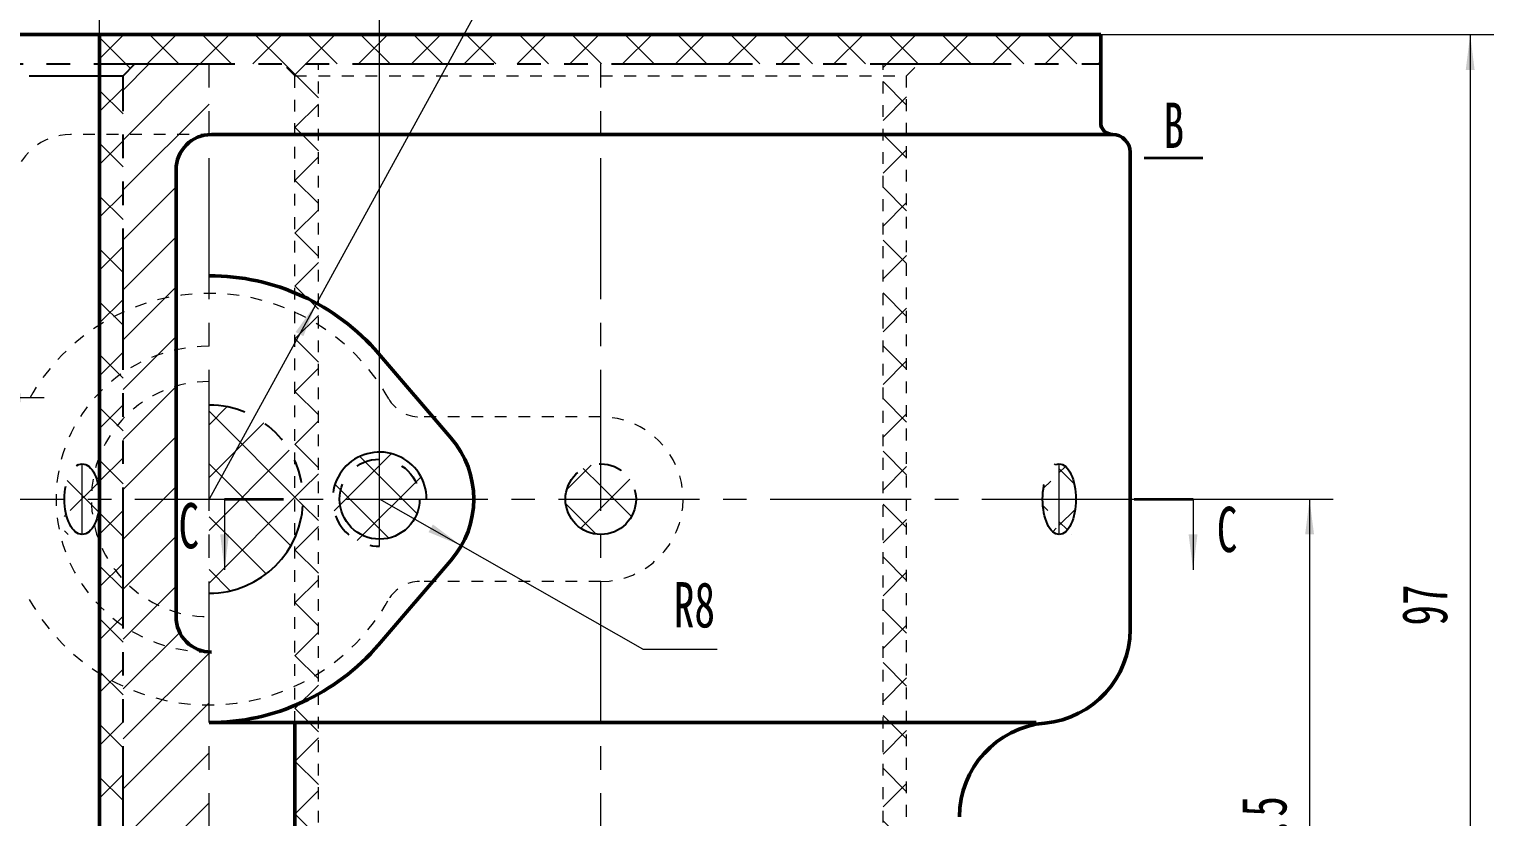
# Model space of a CAD drawing. Header units: millimetres. Extents: x -297 to 297, y -210 to 210.
# Drawn here: x -27.1 to 97.4, y 76.1 to 143.1 of the extents above; entities that cross this region are included whole.
import ezdxf

# ---------------------------------------------------------------- set-up
doc = ezdxf.new("R2010")
doc.units = ezdxf.units.MM
for name, pattern in [('双点画线', [22, 12, -2, 2, -2, 2, -2]), ('点画线', [18, 12, -2, 2, -2]), ('虚线', [2, 1, -1])]:
    doc.linetypes.add(name, pattern=pattern)
doc.layers.get('0').update_dxf_attribs({"lineweight": 35})
for name, color, linetype, lineweight in [('EB0', 7, 'Continuous', 35), ('中心线层', 1, '点画线', 18), ('剖面线层', 7, 'Continuous', 18), ('尺寸线层', 7, 'Continuous', 18), ('虚线层', 6, '虚线', 18)]:
    doc.layers.add(name, color=color, linetype=linetype, lineweight=lineweight)
doc.styles.add('标准', font='', dxfattribs={"width": 0.667})
doc.styles.get('标准').set_extended_font_data('宋体')
doc.dimstyles.new('复件标准', dxfattribs={"dimtxt": 3.853125, "dimasz": 3, "dimexe": 2, "dimexo": 0, "dimgap": 1.297723958333334, "dimtad": 1, "dimdec": 3, "dimdsep": 46, "dimtxsty": '标准', "dimblk": '_CAXARROW', "dimcen": 0, "dimdle": 5, "dimse2": 1, "dimsd2": 1, "dimazin": 2, "dimtfac": 0.7071067811865475, "dimtdec": 3, "dimtofl": 0, "dimtmove": 0, "dimatfit": 3, "dimfxl": 0, "dimfrac": 2, "dimtolj": 1, "dimtzin": 0, "dimlwd": 18, "dimarcsym": 0})
doc.dimstyles.new('标准', dxfattribs={"dimtxt": 3.853125, "dimasz": 3, "dimexe": 2, "dimexo": 0, "dimgap": 1.672723958333334, "dimtad": 1, "dimdec": 3, "dimdsep": 46, "dimtxsty": '标准', "dimblk": '_CAXARROW', "dimcen": 0, "dimdle": 5, "dimclrd": 256, "dimclre": 256, "dimclrt": 256, "dimazin": 2, "dimtfac": 0.7071067811865475, "dimtdec": 3, "dimtofl": 0, "dimtmove": 0, "dimatfit": 3, "dimfxl": 0, "dimfrac": 2, "dimtolj": 1, "dimtzin": 0, "dimlwd": 18, "dimarcsym": 0})
pattern_1 = [(45, (0, 0), (-2.245064030267288, 2.245064030267288), []), (135, (0, 0), (-2.245064030267288, -2.245064030267288), [])]

# ---------------------------------------------------------------- blocks, each defined once
blk = doc.blocks.new('*X5')
at = {"layer": '尺寸线层', "linetype": 'Continuous', "lineweight": 18, "transparency": 16777216}
for points in [[(-46.80240643178367, 111.7185631964308), (-49.80240643178367, 111.3435631964308), (-49.80240643178367, 112.0935631964308)], [(-30.80240643178361, 111.7185631964308), (-27.80240643178361, 111.3435631964308), (-27.80240643178361, 112.0935631964308)]]:
    blk.add_hatch(color=256, dxfattribs=at).paths.add_polyline_path(points, flags=0)
for p, q in [((-46.80240643178367, 116.1018947052212), (-46.80240643178367, 109.7185631964308)), ((-30.80240643178361, 116.1018947052212), (-30.80240643178361, 109.7185631964308)), ((-25.80240643178361, 111.7185631964308), (-55.16557643178366, 111.7185631964308))]:
    blk.add_line(p, q, dxfattribs=at)
at = {"layer": '尺寸线层', "linetype": 'Continuous', "lineweight": 18, "transparency": 16777216, "insert": (-53.43394221303366, 115.4585631964308), "char_height": 3.853125, "width": 4.564552385624999, "attachment_point": 5, "line_spacing_factor": 1.150569886022796, "style": '标准'}
blk.add_mtext('\\T1.001;16', dxfattribs=at)
blk = doc.blocks.new('_CAXARROW')
blk.add_hatch(color=256).paths.add_polyline_path([(0, 0), (-1, 0.125), (-1, -0.125)], flags=0)
blk = doc.blocks.new('*X8')
at = {"layer": 'EB0', "color": 0, "linetype": 'Continuous', "lineweight": 18, "char_height": 3.853125, "attachment_point": 1, "line_spacing_factor": 1.150569886022796, "style": '标准'}
for s, insert, width in [('\\T1.001;%%P0.2', (-13.8612792842877, 163.9983320163301), 18.28676548), ('\\T1.001;29', (-17.9055996005377, 163.8056757663301), 24.7839798625)]:
    blk.add_mtext(s, dxfattribs=dict(at, insert=insert, width=width))
blk = doc.blocks.new('*X7')
at = {"layer": 'EB0', "linetype": 'Continuous', "lineweight": 18, "transparency": 16777216}
blk.add_hatch(color=0, dxfattribs=at).paths.add_polyline_path([(2.697593568212273, 158.8557770846895), (-0.3024064317877269, 158.4807770846895), (-0.3024064317877269, 159.2307770846895)], flags=0)
at = {"layer": 'EB0', "color": 0, "linetype": 'Continuous', "lineweight": 18, "transparency": 16777216}
for p, q in [((2.69759356821227, 107.1018947052211), (2.697593568212273, 160.8557770846895)), ((2.697593568212273, 158.8557770846895), (-19.54694143178769, 158.8557770846895))]:
    blk.add_line(p, q, dxfattribs=at)
blk.add_blockref('*X8', (0, 0), dxfattribs=at)
blk = doc.blocks.new('*X9')
at = {"layer": '尺寸线层', "linetype": 'Continuous', "lineweight": 18, "transparency": 16777216}
blk.add_hatch(color=256, dxfattribs=at).paths.add_polyline_path([(-2.670062148544408, 119.7632358244801), (-3.783168986965858, 116.9522541158489), (-4.440853504831349, 117.3127413901874)], flags=0)
for q in [(-11.80240643178767, 103.101894705221), (21.37452186949717, 148.7385802246018)]:
    blk.add_line((13.21178186949717, 148.7385802246018), q, dxfattribs=at)
at = {"layer": '尺寸线层', "linetype": 'Continuous', "lineweight": 18, "transparency": 16777216, "insert": (18.52720608824717, 152.4785802246018), "char_height": 3.853125, "width": 7.737002818124999, "attachment_point": 5, "line_spacing_factor": 1.150569886022796, "style": '标准'}
blk.add_mtext('\\T1.001;R19', dxfattribs=at)
blk = doc.blocks.new('*X10')
at = {"layer": '尺寸线层', "linetype": 'Continuous', "lineweight": 18, "transparency": 16777216}
blk.add_hatch(color=256, dxfattribs=at).paths.add_polyline_path([(9.64770921786494, 99.14009051313208), (6.855706277741042, 100.299980414088), (7.227125420749385, 100.9515537562429)], flags=0)
for q in [(2.697593568212383, 103.1018947052211), (31.40035045050953, 90.34931751372636)]:
    blk.add_line((25.06919045050952, 90.34931751372636), q, dxfattribs=at)
at = {"layer": '尺寸线层', "linetype": 'Continuous', "lineweight": 18, "transparency": 16777216, "insert": (29.46168568488453, 94.08931751372636), "char_height": 3.853125, "width": 4.971474495000001, "attachment_point": 5, "line_spacing_factor": 1.150569886022796, "style": '标准'}
blk.add_mtext('\\T1.001;R8', dxfattribs=at)
blk = doc.blocks.new('*X14')
at = {"layer": '尺寸线层', "linetype": 'Continuous', "lineweight": 18}
for points in [[(-82.32175353765248, -6.000000000000014), (-81.94675353765248, -3.000000000000014), (-82.69675353765248, -3.000000000000014)], [(0, -6.000000000000014), (0.375, -3.000000000000014), (-0.375, -3.000000000000014)]]:
    blk.add_hatch(color=0, dxfattribs=at).paths.add_polyline_path(points, flags=0)
at = {"layer": '尺寸线层', "color": 0, "linetype": 'Continuous', "lineweight": 35}
for p, q in [((-82.32175353765248, -1.4210854715202e-14), (-77.32175353765248, -1.4210854715202e-14)), ((-4.999999999999986, -1.4210854715202e-14), (0, -1.4210854715202e-14))]:
    blk.add_line(p, q, dxfattribs=at)
at = {"layer": '尺寸线层', "color": 0, "linetype": 'Continuous', "lineweight": 18}
for p, q in [((-82.32175353765248, -1.4210854715202e-14), (-82.32175353765248, -6.000000000000014)), ((0, -1.4210854715202e-14), (0, -6.000000000000014))]:
    blk.add_line(p, q, dxfattribs=at)
at = {"layer": '尺寸线层', "color": 0, "linetype": 'Continuous', "lineweight": 18, "char_height": 3.853125, "attachment_point": 7, "line_spacing_factor": 1.150569886022796, "style": '标准'}
for insert, width in [((-86.23580551473337, -4.243440170959829), 2.377281796875003), ((2.019114838461966, -4.561182306949917), 2.377281796875001)]:
    blk.add_mtext('\\T1.001;C', dxfattribs=dict(at, insert=insert, width=width))
blk = doc.blocks.new('*X15')
at = {"layer": '尺寸线层', "linetype": 'Continuous', "lineweight": 35}
blk.add_line((161.0992192666867, -1.205152455108248), (166.0992192666867, -1.205152455108248), dxfattribs=at)
at = {"layer": '尺寸线层', "linetype": 'Continuous', "lineweight": 18, "insert": (162.7598849026901, -0.3601166441608257), "char_height": 3.853125, "width": 2.462949609374988, "attachment_point": 7, "line_spacing_factor": 1.150569886022796, "style": '标准'}
blk.add_mtext('\\T1.001;B', dxfattribs=at)
blk = doc.blocks.new('*X16')
at = {"layer": '尺寸线层', "linetype": 'Continuous', "lineweight": 18, "transparency": 16777216}
for points in [[(-69.10240643178739, 161.3718905629746), (-66.10240643178739, 161.7468905629746), (-66.10240643178739, 160.9968905629746)], [(-21.10240643178738, 161.3718905629746), (-24.10240643178737, 161.7468905629746), (-24.10240643178737, 160.9968905629746)]]:
    blk.add_hatch(color=256, dxfattribs=at).paths.add_polyline_path(points, flags=0)
for p, q in [((-69.10240643178739, 142.601894705221), (-69.10240643178739, 163.3718905629746)), ((-21.10240643178737, 142.601894705221), (-21.10240643178738, 163.3718905629746)), ((-69.10240643178739, 161.3718905629746), (-21.10240643178738, 161.3718905629746))]:
    blk.add_line(p, q, dxfattribs=at)
at = {"layer": '尺寸线层', "linetype": 'Continuous', "lineweight": 18, "transparency": 16777216, "insert": (-45.20948619741237, 165.1118905629746), "char_height": 3.853125, "width": 7.737002818124999, "attachment_point": 5, "line_spacing_factor": 1.150569886022796, "style": '标准'}
blk.add_mtext('\\T1.001;%%C48', dxfattribs=at)
blk = doc.blocks.new('*X18')
at = {"layer": '尺寸线层', "linetype": 'Continuous', "lineweight": 18, "transparency": 16777216}
for points in [[(81.75000815881234, 103.1018947052211), (82.12500815881234, 100.1018947052211), (81.37500815881234, 100.1018947052211)], [(81.75000815881234, 45.60189470522106), (82.12500815881234, 48.60189470522106), (81.37500815881234, 48.60189470522106)]]:
    blk.add_hatch(color=256, dxfattribs=at).paths.add_polyline_path(points, flags=0)
for p, q in [((61.88203654308052, 103.1018947052211), (83.75000815881234, 103.1018947052211)), ((81.75000815881234, 103.1018947052211), (81.75000815881234, 45.60189470522106)), ((55.69759356821241, 45.60189470522107), (83.75000815881234, 45.60189470522106))]:
    blk.add_line(p, q, dxfattribs=at)
at = {"layer": '尺寸线层', "linetype": 'Continuous', "lineweight": 18, "transparency": 16777216, "insert": (77.89578440881235, 74.35188970522107), "char_height": 3.853125, "width": 10.309778563125, "attachment_point": 5, "rotation": 90, "line_spacing_factor": 1.150569886022796, "style": '标准'}
blk.add_mtext('\\T1.001;57.5', dxfattribs=at)
blk = doc.blocks.new('*X19')
at = {"layer": '尺寸线层', "linetype": 'Continuous', "lineweight": 18, "transparency": 16777216}
for points in [[(95.40164151379781, 142.601894705221), (95.77664151379781, 139.601894705221), (95.02664151379781, 139.601894705221)], [(95.40164151379778, 45.60189470522107), (95.77664151379778, 48.60189470522107), (95.02664151379778, 48.60189470522107)]]:
    blk.add_hatch(color=256, dxfattribs=at).paths.add_polyline_path(points, flags=0)
for p, q in [((63.99759356821171, 142.601894705221), (97.40164151379781, 142.601894705221)), ((95.40164151379781, 142.601894705221), (95.40164151379778, 45.60189470522107)), ((55.69759356821241, 45.60189470522107), (97.40164151379778, 45.60189470522107))]:
    blk.add_line(p, q, dxfattribs=at)
at = {"layer": '尺寸线层', "linetype": 'Continuous', "lineweight": 18, "transparency": 16777216, "insert": (91.5545567481728, 94.10188970522105), "char_height": 3.853125, "width": 4.928640588749992, "attachment_point": 5, "rotation": 90, "line_spacing_factor": 1.150569886022796, "style": '标准'}
blk.add_mtext('\\T1.001;97', dxfattribs=at)

msp = doc.modelspace()

# ---------------------------------------------------------------- hatches: boundary and pattern name
at = {"layer": '剖面线层', "linetype": 'Continuous', "lineweight": 18}
h = msp.add_hatch(dxfattribs=at)
h.set_pattern_fill('ANSI37', color=256, style=0)
h.set_pattern_definition(pattern_1)
edge = h.paths.add_edge_path(flags=0)
edge.add_line((-18.10240643178734, 140.1018947052211), (-21.10240643178737, 140.1018947052211))
edge.add_line((-11.80240643178773, 140.1018947052211), (-18.10240643178734, 140.1018947052211))
edge.add_line((-5.502406431787435, 140.1018947052211), (-11.80240643178773, 140.1018947052211))
edge.add_line((21.49759356821262, 140.1018947052211), (-5.502406431787435, 140.1018947052211))
edge.add_line((48.49759356821258, 140.1018947052211), (21.49759356821262, 140.1018947052211))
edge.add_line((63.99759356821171, 140.1018947052211), (48.49759356821258, 140.1018947052211))
edge.add_line((63.99759356821171, 142.601894705221), (63.99759356821171, 140.1018947052211))
edge.add_line((-21.10240643178737, 142.601894705221), (63.99759356821171, 142.601894705221))
edge.add_line((-21.10240643178737, 140.101894705221), (-21.10240643178737, 142.601894705221))
edge = h.paths.add_edge_path(flags=0)
edge.add_line((-83.63445723935635, 140.1018947052211), (-87.60240643178727, 140.101894705221))
edge.add_line((-78.50240643178745, 140.101894705221), (-83.63445723935635, 140.1018947052211))
edge.add_line((-73.37035562421869, 140.101894705221), (-78.50240643178745, 140.101894705221))
edge.add_line((-72.1024064317873, 140.101894705221), (-73.37035562421869, 140.101894705221))
edge.add_line((-69.10240643178739, 140.101894705221), (-72.1024064317873, 140.101894705221))
edge.add_line((-69.10240643178739, 142.601894705136), (-69.10240643178739, 140.101894705221))
edge.add_line((-87.60240643178733, 142.6018947051241), (-69.10240643178739, 142.601894705136))
edge.add_line((-87.60240643178727, 140.101894705221), (-87.60240643178733, 142.6018947051241))
h = msp.add_hatch(dxfattribs=at)
h.set_pattern_fill('ANSI37', color=256, style=0)
h.set_pattern_definition(pattern_1)
edge = h.paths.add_edge_path(flags=0)
edge.add_line((-69.10240643178739, 139.1018947052211), (-71.10240643178739, 139.1018947052211))
edge.add_line((-69.10240643178739, 140.1018947052211), (-69.10240643178739, 139.1018947052211))
edge.add_line((-72.10240643178739, 140.1018947052211), (-69.10240643178739, 140.1018947052211))
edge.add_line((-71.10240643178739, 139.1018947052211), (-72.10240643178739, 140.1018947052211))
edge.add_arc((-66.10240643168552, 129.1018947051193), 5.000000000101736, 126.869897646429, 180.0000000000007)
edge.add_line((-69.10240643178739, 139.1018947052211), (-69.10240643178736, 133.1018947051701))
edge.add_line((-71.10240643178739, 139.1018947052211), (-69.10240643178739, 139.1018947052211))
edge.add_line((-71.10240643178736, 129.1018947051193), (-71.10240643178739, 139.1018947052211))
edge.add_line((-69.1190628061857, 103.101894705221), (-71.10240643178736, 103.101894705221))
edge.add_spline(control_points=[(-69.1190628061857, 103.101894705221), (-69.11906280618567, 103.326055807085), (-69.10240643178088, 103.5477277635602)], knot_values=[0, 0, 0, 0.4462485049614354, 0.4462485049614354, 0.4462485049614354], weights=[1, 0.969978967140288, 0.9461121389946014], degree=2, periodic=0)
edge.add_line((-69.10240643178736, 133.1018947051701), (-69.10240643178412, 103.5477277635592))
edge.add_arc((-66.10240643168552, 129.1018947051193), 5.000000000101736, 126.869897646429, 180.0000000000007)
edge.add_line((-71.10240643178739, 103.1018947052211), (-71.10240643178736, 129.1018947051193))
edge.add_line((-69.10240643178733, 48.10189470522106), (-71.10240643178736, 48.10189470522106))
edge.add_line((-69.10240643178682, 102.6560616469536), (-69.10240643178733, 48.10189470522106))
edge.add_spline(control_points=[(-69.10240643178626, 102.6560616469535), (-69.1190628061857, 102.8777336033934), (-69.1190628061857, 103.101894705221)], knot_values=[0, 0, 0, 0.4462485048894368, 0.4462485048894489, 0.4462485048894489], weights=[0.9461121390021401, 0.9699789671450286, 0.9999999999999992], degree=2, periodic=0)
edge.add_line((-71.10240643178736, 103.1018947052211), (-69.1190628061857, 103.101894705221))
edge.add_line((-71.10240643178736, 48.10189470522106), (-71.10240643178736, 103.1018947052211))
edge = h.paths.add_edge_path(flags=0)
edge.add_line((-19.10240643178737, 48.10189470522106), (-21.10240643178737, 48.10189470522106))
edge.add_line((-19.10240643178737, 87.19717842356403), (-19.10240643178737, 48.10189470522106))
edge.add_arc((-11.80240643178565, 103.101894705225), 17.50000000000452, 237.8979714502393, 245.3456649254598)
edge.add_line((-21.10240643178737, 48.10189470522106), (-21.10240643178737, 88.27759033705566))
edge = h.paths.add_edge_path(flags=0)
edge.add_arc((-11.80240643178565, 103.101894705225), 17.50000000000452, 237.8979714502393, 245.3456649254598)
edge.add_line((-19.10240643178737, 92.34503642782401), (-19.10240643178737, 87.19717842356403))
edge.add_arc((-11.80240643178682, 103.1018947052222), 13.00000000000143, 224.3252713414589, 235.8377404833781)
edge.add_line((-21.10240643178737, 88.27759033705566), (-21.10240643178737, 94.01839317772591))
edge = h.paths.add_edge_path(flags=0)
edge.add_arc((-11.80240643178664, 103.1018947052224), 13.00000000000172, 224.3252713414581, 235.8377404833769)
edge.add_line((-19.10240643178737, 96.26742325528396), (-19.10240643178737, 92.34503642782403))
edge.add_arc((-11.80240643178773, 103.101894705221), 9.999999999999993, 201.5651850152484, 223.1136059459019)
edge.add_line((-21.10240643178737, 94.01839317772591), (-21.10240643178737, 99.42629951532233))
edge = h.paths.add_edge_path(flags=0)
edge.add_arc((-11.80240643178773, 103.101894705221), 9.999999999999993, 201.5651850152484, 223.1136059459019)
edge.add_line((-19.10240643178737, 103.101894705221), (-19.10240643178737, 96.26742325528396))
edge.add_line((-21.08575005738906, 103.101894705221), (-19.10240643178737, 103.101894705221))
edge.add_line((-21.10240643178847, 102.6560616469536), (-21.09162174481446, 102.8367108616477))
edge.add_line((-21.09162174481446, 102.8367108616477), (-21.08575005738906, 103.1018947052209))
edge.add_line((-21.10240643178737, 99.42629951532233), (-21.10240643178792, 102.6560616469538))
edge = h.paths.add_edge_path(flags=0)
edge.add_spline(control_points=[(-21.08575005738906, 103.101894705221), (-21.08575005738906, 103.3260558070848), (-21.10240643179384, 103.5477277635599)], knot_values=[0, 0, 0, 0.44624850496108, 0.44624850496108, 0.44624850496108], weights=[1, 0.9699789671403156, 0.9461121389946452], degree=2, periodic=0)
edge.add_line((-19.10240643178737, 103.1018947052211), (-21.08575005738906, 103.101894705221))
edge.add_line((-19.10240643178737, 109.9363661551582), (-19.10240643178737, 103.1018947052211))
edge.add_arc((-11.80240643178777, 103.1018947052211), 9.99999999999997, 136.8863940540985, 158.4348149847521)
edge.add_line((-21.10240643179061, 103.5477277635587), (-21.10240643178737, 106.7774898951198))
edge = h.paths.add_edge_path(flags=0)
edge.add_arc((-11.80240643178768, 103.101894705221), 10.00000000000006, 136.8863940540987, 158.434814984752)
edge.add_line((-19.10240643178737, 113.8587529826181), (-19.10240643178737, 109.9363661551582))
edge.add_arc((-11.80240643178772, 103.101894705221), 13.00000000000001, 124.1622595166222, 135.6747286585425)
edge.add_line((-21.10240643178737, 106.7774898951198), (-21.10240643178737, 112.1853962327162))
edge = h.paths.add_edge_path(flags=0)
edge.add_arc((-11.80240643178741, 103.1018947052206), 13.00000000000052, 124.1622595166223, 135.6747286585422)
edge.add_line((-19.10240643178737, 119.006610986878), (-19.10240643178737, 113.8587529826181))
edge.add_arc((-11.80240643178701, 103.1018947052198), 17.5000000000014, 114.6543350745412, 122.1020285497632)
edge.add_line((-21.10240643178737, 112.1853962327162), (-21.10240643178737, 117.9261990733864))
edge = h.paths.add_edge_path(flags=0)
edge.add_arc((-11.80240643178697, 103.1018947052196), 17.50000000000158, 114.6543350745411, 122.102028549763)
edge.add_line((-19.10240643178737, 134.101894705221), (-19.10240643178737, 119.006610986878))
edge.add_line((-21.10240643178737, 134.101894705221), (-19.10240643178737, 134.101894705221))
edge.add_line((-21.10240643178737, 117.9261990733864), (-21.10240643178737, 134.101894705221))
edge = h.paths.add_edge_path(flags=0)
edge.add_line((-19.10240643178737, 134.101894705221), (-21.10240643178737, 134.1018947052211))
edge.add_line((-19.10240643178737, 139.1018947052211), (-19.10240643178737, 134.101894705221))
edge.add_line((-21.10240643178737, 139.1018947052211), (-19.10240643178737, 139.1018947052211))
edge.add_line((-21.10240643178737, 134.101894705221), (-21.10240643178737, 139.1018947052211))
edge = h.paths.add_edge_path(flags=0)
edge.add_line((-19.10240643178737, 139.1018947052211), (-21.10240643178737, 139.1018947052211))
edge.add_line((-18.10240643178737, 140.101894705221), (-19.10240643178737, 139.1018947052211))
edge.add_line((-21.10240643178737, 140.101894705221), (-18.10240643178737, 140.101894705221))
edge.add_line((-21.10240643178737, 139.1018947052211), (-21.10240643178737, 140.101894705221))
h = msp.add_hatch(dxfattribs=at)
h.set_pattern_fill('无图案', color=256, scale=3, angle=45, style=0, pattern_type=0)
h.set_pattern_definition([(45, (0, 0), (-2.121320343559642, 2.121320343559643), [])])
edge = h.paths.add_edge_path(flags=0)
edge.add_line((-11.80240643178772, 134.1018947052211), (-19.10240643178737, 134.1018947052211))
edge.add_line((-11.80240643178773, 140.101894705221), (-11.80240643178772, 134.1018947052211))
edge.add_line((-18.10240643178737, 140.101894705221), (-11.80240643178773, 140.101894705221))
edge.add_line((-19.10240643178737, 139.1018947052211), (-18.10240643178737, 140.101894705221))
edge.add_line((-19.10240643178737, 134.1018947052211), (-19.10240643178737, 139.1018947052211))
edge.add_arc((-11.80240643178795, 103.1018947052219), 17.49999999999917, 99.2068962213449, 114.6543350745409)
edge.add_line((-14.60240643178737, 131.1018947054174), (-14.60240643178737, 120.3764424561754))
edge.add_arc((-11.60240643198371, 131.1018947054174), 2.99999999980368, 93.82255372577221, 180)
edge.add_line((-11.80240643178772, 134.1018947052211), (-11.80240643178765, 134.0952206146528))
edge.add_line((-19.10240643178737, 134.101894705221), (-11.80240643178772, 134.1018947052211))
edge.add_line((-19.10240643178737, 119.006610986878), (-19.10240643178737, 134.101894705221))
edge.add_arc((-11.8024064317876, 103.1018947052208), 13.00000000000027, 102.4380928150543, 124.162259516622)
edge.add_line((-14.60240643178737, 120.3764424561754), (-14.60240643178737, 115.7967755632678))
edge.add_arc((-11.80240643178795, 103.1018947052219), 17.49999999999917, 99.2068962213449, 114.6543350745409)
edge.add_line((-19.10240643178737, 113.8587529826181), (-19.10240643178737, 119.006610986878))
edge.add_line((-19.10240643178737, 109.9363661551582), (-19.10240643178737, 113.8587529826181))
edge.add_arc((-11.80240643178771, 103.101894705221), 10.00000000000004, 106.2602047083102, 136.8863940540986)
edge.add_line((-14.60240643178737, 115.7967755632678), (-14.60240643178737, 112.7018947052212))
edge.add_arc((-11.8024064317876, 103.1018947052208), 13.00000000000027, 102.4380928150543, 124.162259516622)
edge = h.paths.add_edge_path(flags=0)
edge.add_line((-14.60240643178737, 103.1018947052211), (-19.10240643178737, 103.1018947052211))
edge.add_line((-14.60240643178737, 112.7018947052212), (-14.60240643178737, 103.1018947052211))
edge.add_arc((-11.80240643178771, 103.101894705221), 10.00000000000004, 106.2602047083102, 136.8863940540986)
edge.add_line((-19.10240643178737, 103.1018947052211), (-19.10240643178737, 109.9363661551582))
edge.add_arc((-11.80240643178787, 103.1018947052208), 9.999999999999764, 223.1136059459011, 253.7397952916902)
edge.add_line((-14.60240643178737, 103.1018947052211), (-14.60240643178737, 93.50189470522095))
edge.add_line((-19.10240643178737, 103.1018947052211), (-14.60240643178737, 103.1018947052211))
edge.add_line((-19.10240643178737, 96.26742325528396), (-19.10240643178737, 103.1018947052211))
edge.add_arc((-11.80240643178775, 103.101894705221), 12.99999999999997, 235.8377404833778, 270)
edge.add_line((-11.80240643178773, 90.10856879580166), (-11.80240643178773, 90.10189470522106))
edge.add_arc((-11.60240643179181, 93.10189470521662), 2.999999999995557, 180, 266.1774462707981)
edge.add_line((-14.60240643178737, 93.50189470522095), (-14.60240643178737, 93.10189470521664))
edge.add_arc((-11.80240643178787, 103.1018947052208), 9.999999999999764, 223.1136059459011, 253.7397952916902)
edge.add_line((-19.10240643178737, 92.34503642782403), (-19.10240643178737, 96.26742325528396))
edge.add_arc((-11.80240643178773, 103.1018947052213), 17.50000000000027, 245.345664925461, 269.9999999999997)
edge.add_line((-11.80240643178773, 90.10189470522107), (-11.80240643178773, 85.60189470522106))
edge.add_arc((-11.80240643178775, 103.101894705221), 12.99999999999997, 235.8377404833778, 270)
edge.add_line((-19.10240643178737, 87.19717842356403), (-19.10240643178737, 92.34503642782403))
edge.add_line((-11.80240643178765, 48.10189470522107), (-19.10240643178737, 48.10189470522107))
edge.add_line((-11.80240643178773, 84.10189470522106), (-11.80240643178765, 48.10189470522107))
edge.add_line((-11.80240643178773, 85.60189470522104), (-11.80240643178773, 84.10189470522106))
edge.add_arc((-11.80240643178773, 103.1018947052213), 17.50000000000027, 245.345664925461, 269.9999999999997)
edge.add_line((-19.10240643178737, 48.10189470522107), (-19.10240643178737, 87.19717842356403))
h = msp.add_hatch(dxfattribs=at)
h.set_pattern_fill('ANSI37', color=256, style=0)
h.set_pattern_definition(pattern_1)
edge = h.paths.add_edge_path(flags=0)
edge.add_line((-2.502406431787316, 139.101894705221), (-4.502406431787435, 139.101894705221))
edge.add_line((-2.502406431787316, 140.1018947052211), (-2.502406431787316, 139.101894705221))
edge.add_line((-5.50240643178741, 140.101894705221), (-2.502406431787316, 140.1018947052211))
edge.add_line((-4.502406431787435, 139.101894705221), (-5.50240643178741, 140.101894705221))
edge.add_line((-2.502406431787314, 134.101894705221), (-4.502406431787435, 134.1018947052211))
edge.add_line((-2.502406431787316, 139.101894705221), (-2.502406431787314, 134.101894705221))
edge.add_line((-4.502406431787435, 139.101894705221), (-2.502406431787316, 139.101894705221))
edge.add_line((-4.502406431787435, 134.101894705221), (-4.502406431787435, 139.101894705221))
edge.add_arc((-11.80240643178934, 103.1018947052179), 17.50000000000346, 57.89797145023478, 65.34566492545646)
edge.add_line((-2.502406431787307, 119.6702380140734), (-2.502406431787307, 117.9261990733859))
edge.add_arc((-11.80240643178806, 103.1018947052203), 19.0000000000008, 60.69400576464169, 67.40526248483012)
edge.add_line((-4.502406431787435, 119.0066109868777), (-4.502406431787435, 120.6435593924734))
edge.add_arc((-11.80240643178806, 103.1018947052203), 19.0000000000008, 60.69400576464169, 67.40526248483012)
edge.add_line((-2.502406431787316, 134.1018947052211), (-2.502406431787307, 119.6702380140734))
edge.add_line((-4.502406431787435, 134.1018947052211), (-2.502406431787316, 134.1018947052211))
edge.add_line((-4.502406431787435, 120.6435593924734), (-4.502406431787435, 134.1018947052211))
edge = h.paths.add_edge_path(flags=0)
edge.add_line((-2.502406431787307, 103.1018947052211), (-3.802406431787761, 103.1018947052211))
edge.add_line((-2.502406431787307, 117.9261990733859), (-2.502406431787307, 103.1018947052211))
edge.add_arc((-11.80240643178615, 103.1018947052239), 17.49999999999674, 57.89797145023327, 65.3456649254578)
edge.add_line((-4.502406431787435, 106.374508339611), (-4.502406431787435, 119.0066109868777))
edge.add_arc((-11.80240643178781, 103.101894705221), 8.000000000000055, 1.017777498068318e-13, 24.14684799649659)
edge.add_arc((-11.80240643178767, 103.101894705221), 17.49999999999987, 294.6543350745425, 302.1020285497656)
edge.add_line((-2.502406431787312, 103.1018947052211), (-2.502406431787312, 88.27759033705622))
edge.add_line((-3.802406431787762, 103.1018947052211), (-2.502406431787312, 103.1018947052211))
edge.add_arc((-11.80240643178781, 103.1018947052211), 8.000000000000046, 335.8531520035029, 359.9999999999995)
edge.add_line((-4.502406431787435, 87.19717842356438), (-4.502406431787435, 99.82928107083107))
edge.add_arc((-11.80240643178822, 103.101894705222), 19.00000000000105, 292.59473751517, 299.3059942353584)
edge.add_line((-2.502406431787314, 88.27759033705621), (-2.502406431787314, 86.53355139636871))
edge.add_arc((-11.80240643178767, 103.101894705221), 17.49999999999987, 294.6543350745425, 302.1020285497656)
edge.add_line((-4.502406431787435, 85.5602300179687), (-4.502406431787435, 87.19717842356438))
edge.add_line((-2.502406431787314, 84.10189470522106), (-4.502406431787435, 84.10189470522106))
edge.add_line((-2.502406431787314, 86.5335513963687), (-2.502406431787314, 84.10189470522106))
edge.add_arc((-11.80240643178808, 103.1018947052217), 19.00000000000069, 292.5947375151701, 299.3059942353585)
edge.add_line((-4.502406431787435, 84.10189470522104), (-4.502406431787435, 85.5602300179687))
edge.add_line((-2.502406431787307, 53.10189470522106), (-4.502406431787435, 53.10189470522106))
edge.add_line((-2.50240643178731, 84.10189470522104), (-2.502406431787307, 53.10189470522106))
edge.add_line((-4.502406431787435, 84.10189470522104), (-2.50240643178731, 84.10189470522104))
edge.add_line((-4.502406431787435, 84.06666037445152), (-4.502406431787435, 84.10189470522104))
edge.add_line((-4.502406431787435, 53.10189470522106), (-4.502406431787435, 84.06666037445152))
edge.add_line((-2.502406431787309, 48.10189470522107), (-4.502406431787435, 48.10189470522107))
edge.add_line((-2.502406431787307, 53.10189470522106), (-2.502406431787309, 48.10189470522107))
edge.add_line((-4.502406431787435, 53.10189470522107), (-2.502406431787307, 53.10189470522106))
edge.add_line((-4.502406431787435, 48.10189470522107), (-4.502406431787435, 53.10189470522107))
edge = h.paths.add_edge_path(flags=0)
edge.add_line((47.49759356821256, 48.10189470522108), (45.49759356821255, 48.10189470522108))
edge.add_line((47.49759356821254, 57.1018947052212), (47.49759356821256, 48.10189470522108))
edge.add_line((45.49759356821257, 57.10189470522118), (47.49759356821254, 57.1018947052212))
edge.add_line((45.49759356821255, 48.10189470522108), (45.49759356821257, 57.10189470522118))
edge = h.paths.add_edge_path(flags=0)
edge.add_line((47.49759356821254, 57.10189470522118), (45.49759356821257, 57.10189470522118))
edge.add_line((47.49759356821254, 84.10189470522103), (47.49759356821254, 57.10189470522118))
edge.add_line((45.49759356821256, 84.10189470522104), (47.49759356821254, 84.10189470522103))
edge.add_line((45.49759356821254, 57.1018947052212), (45.49759356821256, 84.10189470522104))
edge = h.paths.add_edge_path(flags=0)
edge.add_line((47.49759356821254, 84.10189470522106), (45.49759356821257, 84.10189470522104))
edge.add_line((47.49759356821254, 103.1018947052211), (47.49759356821254, 84.10189470522106))
edge.add_line((45.49759356821257, 103.1018947052211), (47.49759356821254, 103.1018947052211))
edge.add_line((45.49759356821256, 84.10189470522106), (45.49759356821257, 103.1018947052211))
edge = h.paths.add_edge_path(flags=0)
edge.add_line((47.49759356821254, 103.1018947052211), (45.49759356821257, 103.1018947052211))
edge.add_line((47.49759356821254, 134.101894705221), (47.49759356821254, 103.1018947052211))
edge.add_line((45.49759356821257, 134.101894705221), (47.49759356821254, 134.101894705221))
edge.add_line((45.49759356821256, 103.1018947052211), (45.49759356821257, 134.101894705221))
edge = h.paths.add_edge_path(flags=0)
edge.add_line((47.49759356821254, 134.101894705221), (45.49759356821257, 134.101894705221))
edge.add_line((47.49759356821255, 139.101894705221), (47.49759356821254, 134.101894705221))
edge.add_line((45.49759356821257, 139.101894705221), (47.49759356821255, 139.101894705221))
edge.add_line((45.49759356821256, 134.101894705221), (45.49759356821257, 139.101894705221))
edge = h.paths.add_edge_path(flags=0)
edge.add_line((47.49759356821255, 139.101894705221), (45.49759356821257, 139.101894705221))
edge.add_line((48.49759356821249, 140.101894705221), (47.49759356821255, 139.101894705221))
edge.add_line((45.49759356821255, 140.101894705221), (48.49759356821249, 140.101894705221))
edge.add_line((45.49759356821256, 139.1018947052211), (45.49759356821255, 140.101894705221))
h = msp.add_hatch(dxfattribs=at)
h.set_pattern_fill('ANSI37', color=256, style=0)
h.set_pattern_definition(pattern_1)
edge = h.paths.add_edge_path(flags=0)
edge.add_arc((-11.80240643178784, 103.1018947052211), 8.000000000000078, 335.8531520035031, 359.9999999999995)
edge.add_line((-4.502406431787435, 103.1018947052211), (-3.802406431787761, 103.1018947052211))
edge.add_line((-4.502406431787435, 99.82928107083107), (-4.502406431787435, 103.1018947052211))
edge.add_line((-3.802406431787759, 103.1018947052211), (-4.502406431787435, 103.1018947052211))
edge.add_arc((-11.80240643178781, 103.101894705221), 8.000000000000055, 1.017777498068318e-13, 24.14684799649659)
edge.add_line((-4.502406431787435, 103.1018947052211), (-4.502406431787435, 106.374508339611))
edge.add_arc((-11.80240643178777, 103.1018947052211), 8.000000000000014, 270.0000000000002, 335.8531520035035)
edge.add_line((-4.502406431787435, 103.1018947052211), (-4.502406431787435, 99.82928107083107))
edge.add_line((-11.80240643178769, 103.1018947052211), (-4.502406431787435, 103.1018947052211))
edge.add_line((-11.80240643178769, 95.10189470522106), (-11.80240643178769, 103.1018947052211))
edge = h.paths.add_edge_path(flags=0)
edge.add_line((-4.502406431787435, 103.1018947052211), (-11.80240643178769, 103.1018947052211))
edge.add_line((-4.502406431787435, 106.3745083396111), (-4.502406431787435, 103.1018947052211))
edge.add_arc((-11.80240643178775, 103.101894705221), 8.000000000000007, 24.14684799649708, 89.99999999999994)
edge.add_line((-11.80240643178769, 103.1018947052211), (-11.8024064317877, 111.1018947052211))
h = msp.add_hatch(dxfattribs=at)
h.set_pattern_fill('ANSI37', color=256, style=0)
h.set_pattern_definition(pattern_1)
edge = h.paths.add_edge_path(flags=0)
edge.add_line((2.69759356821227, 99.70189470522105), (2.69759356821227, 99.10189470522101))
edge.add_arc((2.697593568212271, 103.101894705221), 3.400000000000003, 180, 269.9999999999999)
edge.add_line((-1.302406431787787, 103.1018947052211), (-0.7024064317877308, 103.1018947052211))
edge.add_arc((2.697593568212232, 103.101894705221), 4.000000000000018, 179.9999999999998, 270.0000000000001)
edge = h.paths.add_edge_path(flags=0)
edge.add_line((-0.7024064317877308, 103.1018947052211), (-1.302406431787787, 103.1018947052211))
edge.add_arc((2.697593568212267, 103.101894705221), 3.400000000000006, 90.0000000000001, 180.0000000000003)
edge.add_line((2.69759356821227, 107.1018947052211), (2.69759356821227, 106.5018947052211))
edge.add_arc((2.697593568212244, 103.101894705221), 4.000000000000043, 89.99999999999979, 179.9999999999994)
edge = h.paths.add_edge_path(flags=0)
edge.add_arc((2.697593568212263, 103.1018947052211), 3.400000000000005, 0, 89.9999999999999)
edge.add_line((6.69759356821227, 103.1018947052211), (6.097593568212268, 103.1018947052211))
edge.add_arc((2.697593568212246, 103.101894705221), 4.000000000000023, 0, 90.00000000000007)
edge.add_line((2.69759356821227, 106.5018947052211), (2.69759356821227, 107.1018947052211))
edge.add_line((2.69759356821227, 103.1018947052211), (-0.7024064317877308, 103.1018947052211))
edge.add_line((2.69759356821227, 106.5018947052211), (2.69759356821227, 103.1018947052211))
edge.add_arc((2.697593568212267, 103.101894705221), 3.400000000000006, 90.0000000000001, 180.0000000000003)
edge.add_line((2.69759356821227, 103.1018947052211), (2.69759356821227, 99.70189470522105))
edge.add_line((-0.7024064317877308, 103.1018947052211), (2.69759356821227, 103.1018947052211))
edge.add_arc((2.697593568212271, 103.101894705221), 3.400000000000003, 180, 269.9999999999999)
edge.add_arc((2.697593568212263, 103.101894705221), 3.400000000000006, 270.0000000000001, 360)
edge.add_line((2.69759356821227, 103.1018947052211), (6.097593568212268, 103.1018947052211))
edge.add_line((2.69759356821227, 99.70189470522105), (2.69759356821227, 103.1018947052211))
edge = h.paths.add_edge_path(flags=0)
edge.add_line((6.097593568212268, 103.1018947052211), (2.69759356821227, 103.1018947052211))
edge.add_arc((2.697593568212263, 103.1018947052211), 3.400000000000005, 0, 89.9999999999999)
edge.add_line((2.69759356821227, 103.1018947052211), (2.69759356821227, 106.5018947052211))
h = msp.add_hatch(dxfattribs=at)
h.set_pattern_fill('ANSI37', color=256, style=0)
h.set_pattern_definition(pattern_1)
edge = h.paths.add_edge_path(flags=0)
edge.add_line((21.49759356821262, 103.101894705221), (21.49759356821262, 100.1018947052211))
edge.add_line((18.49759356821262, 103.1018947052211), (21.49759356821262, 103.101894705221))
edge.add_arc((21.49759356821261, 103.101894705221), 2.999999999999989, 180, 270.0000000000002)
edge.add_arc((21.49759356821264, 103.1018947052211), 2.999999999999986, 269.9999999999998, 360.0000000000002)
edge.add_line((21.49759356821262, 103.1018947052211), (24.49759356821262, 103.1018947052211))
edge.add_line((21.49759356821262, 100.1018947052211), (21.49759356821262, 103.1018947052211))
edge = h.paths.add_edge_path(flags=0)
edge.add_line((21.49759356821262, 103.1018947052211), (18.49759356821262, 103.1018947052211))
edge.add_line((21.49759356821262, 106.1018947052211), (21.49759356821262, 103.1018947052211))
edge.add_arc((21.49759356821264, 103.101894705221), 3.000000000000014, 90.0000000000004, 180)
edge = h.paths.add_edge_path(flags=0)
edge.add_line((60.46873536384645, 103.1018947052211), (59.05543418461237, 103.1018947052211))
edge.add_line((60.46873536384645, 106.101894705221), (60.46873536384645, 103.1018947052211))
edge.add_spline(control_points=[(60.46873536384638, 106.1018947052211), (59.0554341846123, 106.1018947052211), (59.05543418461237, 103.101894705221)], knot_values=[0, 1.215936287132565e-13, 1.215936287132565e-13, 3.579143927867105, 3.579143927867105, 3.579143927867105], weights=[1, 0.7071067811865476, 1], degree=2, periodic=0)
edge.add_line((60.46873536384645, 103.101894705221), (60.46873536384645, 100.1018947052211))
edge.add_line((59.05543418461237, 103.101894705221), (60.46873536384645, 103.101894705221))
edge.add_spline(control_points=[(59.05543418461237, 103.101894705221), (59.05543418461241, 100.1018947052211), (60.46873536384646, 100.1018947052211)], knot_values=[0, 0, 0, 3.579143927867086, 3.579143927867163, 3.579143927867163], weights=[1, 0.7071067811865538, 0.9999999999999938], degree=2, periodic=0)
edge.add_spline(control_points=[(60.46873536384649, 100.1018947052211), (61.88203654308057, 100.1018947052211), (61.8820365430805, 103.1018947052211)], knot_values=[0, 7.351248794755809e-14, 7.351248794755809e-14, 3.579143927867108, 3.579143927867108, 3.579143927867108], weights=[1, 0.7071067811865476, 1], degree=2, periodic=0)
edge.add_line((60.46873536384645, 103.1018947052211), (61.8820365430805, 103.101894705221))
edge.add_line((60.46873536384645, 100.1018947052211), (60.46873536384645, 103.1018947052211))
edge = h.paths.add_edge_path(flags=0)
edge.add_line((61.8820365430805, 103.1018947052211), (60.46873536384645, 103.1018947052211))
edge.add_spline(control_points=[(61.8820365430805, 103.1018947052211), (61.88203654308047, 106.1018947052209), (60.46873536384643, 106.1018947052211)], knot_values=[0, 0, 0, 3.579143927867046, 3.579143927867224, 3.579143927867224], weights=[1, 0.7071067811865621, 0.9999999999999855], degree=2, periodic=0)
edge.add_line((60.46873536384645, 103.1018947052211), (60.46873536384645, 106.101894705221))
edge = h.paths.add_edge_path(flags=0)
edge.add_line((-22.58574730805735, 103.1018947052211), (-24.08574455872563, 103.1018947052211))
edge.add_line((-22.58574730805735, 106.101894705221), (-22.58574730805735, 103.1018947052211))
edge.add_spline(control_points=[(-22.58574730805735, 106.101894705221), (-24.08574455872557, 106.101894705221), (-24.08574455872564, 103.101894705221)], knot_values=[0, 0, 0, 3.633166327610201, 3.633166327610274, 3.633166327610274], weights=[1, 0.7071067811865535, 0.9999999999999941], degree=2, periodic=0)
edge.add_line((-22.58574730805735, 103.1018947052211), (-22.58574730805735, 100.1018947052209))
edge.add_line((-24.08574455872562, 103.101894705221), (-22.58574730805735, 103.1018947052211))
edge.add_spline(control_points=[(-24.08574455872564, 103.101894705221), (-24.08574455872564, 100.101894705221), (-22.58574730805735, 100.1018947052209)], knot_values=[0, 8.147922316595407e-14, 8.147922316595407e-14, 3.633166327610262, 3.633166327610262, 3.633166327610262], weights=[1, 0.7071067811865476, 1], degree=2, periodic=0)
edge.add_spline(control_points=[(-22.58574730805735, 100.1018947052209), (-21.99264916583802, 100.101894705221), (-21.55992833501308, 100.9131127818496)], knot_values=[0, 0, 0, 1.372565347871242, 1.372565347871242, 1.372565347871242], weights=[1, 0.8592690597009702, 0.8537764676141828], degree=2, periodic=0)
edge.add_arc((-11.80240643178818, 103.101894705221), 9.999999999999549, 179.9999999999997, 192.6431523850464)
edge.add_line((-22.58574730805735, 103.1018947052211), (-21.80240643178773, 103.1018947052211))
edge.add_line((-22.58574730805735, 100.1018947052209), (-22.58574730805735, 103.1018947052211))
edge = h.paths.add_edge_path(flags=0)
edge.add_spline(control_points=[(-21.55992833501308, 100.9131127818496), (-21.17982889797823, 101.6256819772156), (-21.10240643178847, 102.6560616469536)], knot_values=[0, 0, 0, 1.814352494850548, 1.814352494850548, 1.814352494850548], weights=[0.8537764676141828, 0.8490094132766358, 0.9461121390021588], degree=2, periodic=0)
edge.add_line((-21.10240643178737, 103.101894705221), (-21.10240643178792, 102.6560616469538))
edge.add_line((-21.80240643178773, 103.1018947052211), (-21.10240643178737, 103.101894705221))
edge.add_arc((-11.80240643178818, 103.101894705221), 9.999999999999549, 179.9999999999997, 192.6431523850464)
edge = h.paths.add_edge_path(flags=0)
edge.add_line((-21.10240643179058, 103.1018947052211), (-21.80240643178773, 103.1018947052211))
edge.add_line((-21.10240643179061, 103.5477277635587), (-21.10240643179058, 103.1018947052211))
edge.add_spline(control_points=[(-21.10240643179383, 103.5477277635598), (-21.17982889799304, 104.5781074332546), (-21.55992833501343, 105.290676628593)], knot_values=[0, 0, 0, 1.814352494779579, 1.814352494779579, 1.814352494779579], weights=[0.9461121389946459, 0.8490094132767738, 0.8537764676141872], degree=2, periodic=0)
edge.add_arc((-11.80240643178725, 103.101894705221), 10.00000000000071, 167.3568476149494, 179.9999999999998)
edge.add_line((-21.80240643178773, 103.1018947052211), (-22.58574730805735, 103.1018947052211))
edge.add_arc((-11.80240643178759, 103.101894705221), 10.00000000000015, 167.3568476149542, 179.9999999999997)
edge.add_spline(control_points=[(-21.5599283350131, 105.2906766285924), (-21.99264916583805, 106.101894705221), (-22.58574730805735, 106.101894705221)], knot_values=[0, 0, 0, 1.372565347871152, 1.372565347871152, 1.372565347871152], weights=[0.8537764676141832, 0.8592690597009764, 1], degree=2, periodic=0)
edge.add_line((-22.58574730805735, 103.1018947052211), (-22.58574730805735, 106.101894705221))
edge = h.paths.add_edge_path(flags=0)
edge.add_line((-45.10240643178737, 103.101894705221), (-45.10240643178737, 100.101894705221))
edge.add_line((-48.10240643178803, 103.1018947052211), (-45.10240643178737, 103.101894705221))
edge.add_arc((-45.10240643178803, 103.101894705221), 2.999999999999993, 179.9999999999997, 270.000000000001)
edge.add_arc((-45.102406431788, 103.101894705221), 2.999999999999986, 270.0000000000119, 360.0000000000135)
edge.add_line((-45.10240643178737, 103.1018947052211), (-42.10240643178803, 103.1018947052211))
edge.add_line((-45.10240643178737, 100.101894705221), (-45.10240643178737, 103.1018947052211))
edge = h.paths.add_edge_path(flags=0)
edge.add_line((-42.10240643178803, 103.1018947052211), (-45.10240643178737, 103.101894705221))
edge.add_arc((-45.10240643178801, 103.101894705221), 2.999999999999993, 359.9999999999997, 449.9999999999993)
edge.add_line((-45.10240643178737, 103.1018947052211), (-45.10240643178737, 106.101894705221))
edge.add_line((-45.10240643178737, 103.1018947052211), (-48.10240643178803, 103.1018947052211))
edge.add_line((-45.10240643178737, 106.101894705221), (-45.10240643178737, 103.1018947052211))
edge.add_arc((-45.10240643178803, 103.101894705221), 3, 89.99999999998793, 179.9999999999873)
edge = h.paths.add_edge_path(flags=0)
edge.add_line((-67.61906555551741, 103.1018947052211), (-67.61906555551741, 100.1018947052209))
edge.add_line((-69.10240643178682, 103.1018947052211), (-67.61906555551741, 103.1018947052211))
edge.add_line((-69.10240643178682, 102.6560616469536), (-69.10240643178682, 103.1018947052211))
edge.add_spline(control_points=[(-67.61906555551741, 100.1018947052209), (-68.91048697772752, 100.101894705221), (-69.10240643178625, 102.6560616469534)], knot_values=[0, 0, 0, 3.186917826038979, 3.186917826038979, 3.186917826038979], weights=[1, 0.7371278140415171, 0.9461121390021421], degree=2, periodic=0)
edge.add_spline(control_points=[(-66.11906830484912, 103.101894705221), (-66.11906830484912, 100.101894705221), (-67.61906555551741, 100.1018947052209)], knot_values=[0, 9.358009789357075e-14, 9.358009789357075e-14, 3.633166327610264, 3.633166327610264, 3.633166327610264], weights=[1, 0.7071067811865476, 1], degree=2, periodic=0)
edge.add_line((-67.61906555551741, 103.1018947052211), (-66.11906830484912, 103.1018947052211))
edge.add_line((-67.61906555551741, 100.1018947052209), (-67.61906555551741, 103.1018947052211))
edge = h.paths.add_edge_path(flags=0)
edge.add_line((-66.11906830484912, 103.1018947052211), (-67.61906555551741, 103.1018947052211))
edge.add_spline(control_points=[(-67.61906555551741, 106.101894705221), (-66.11906830484918, 106.101894705221), (-66.11906830484912, 103.101894705221)], knot_values=[0, 0, 0, 3.633166327610205, 3.633166327610278, 3.633166327610278], weights=[1, 0.7071067811865535, 0.9999999999999941], degree=2, periodic=0)
edge.add_line((-67.61906555551741, 103.101894705221), (-67.61906555551741, 106.101894705221))
edge.add_line((-69.10240643178736, 103.1018947052211), (-69.10240643178412, 103.5477277635589))
edge.add_line((-67.61906555551741, 103.1018947052211), (-69.10240643178736, 103.1018947052211))
edge.add_line((-67.61906555551741, 106.101894705221), (-67.61906555551741, 103.1018947052211))
edge.add_spline(control_points=[(-69.1024064317809, 103.54772776356), (-68.91048697769605, 106.101894705221), (-67.61906555551741, 106.101894705221)], knot_values=[0, 0, 0, 3.18691782596728, 3.18691782596728, 3.18691782596728], weights=[0.9461121389946265, 0.7371278140462437, 1], degree=2, periodic=0)
edge = h.paths.add_edge_path(flags=0)
edge.add_line((-80.10240643178733, 103.1018947052211), (-80.47747025504015, 103.101894705221))
edge.add_line((-80.10240643178733, 105.0318596375893), (-80.10240643178733, 103.1018947052211))
edge.add_spline(control_points=[(-80.47747025504015, 103.1018947052209), (-80.47747025504015, 104.1949901319792), (-80.1024064317873, 105.0318596375893)], knot_values=[0, 0, 0, 1.9800629738704, 1.9800629738704, 1.9800629738704], weights=[1, 0.8688663590323527, 0.8551545680009731], degree=2, periodic=0)
edge.add_line((-80.10240643178733, 103.101894705221), (-80.10240643175985, 101.1719297726903))
edge.add_line((-80.47747025504015, 103.101894705221), (-80.10240643178733, 103.101894705221))
edge.add_spline(control_points=[(-80.10240643173236, 101.1719297727299), (-80.47747025504015, 102.008799278372), (-80.47747025504015, 103.1018947052209)], knot_values=[0, 0, 0, 1.980062974004733, 1.98006297400474, 1.98006297400474], weights=[0.8551545679989961, 0.8688663590228991, 0.9999999999999996], degree=2, periodic=0)
edge.add_spline(control_points=[(-78.87739580471501, 100.1018947052209), (-79.62284367937059, 100.1018947052209), (-80.10240643173233, 101.1719297727299)], knot_values=[0, 0, 0, 1.7169746045826, 1.7169746045826, 1.7169746045826], weights=[1, 0.8382404221636475, 0.8551545679989965], degree=2, periodic=0)
edge.add_line((-78.87739580471504, 103.1018947052211), (-78.87739580471501, 100.1018947052209))
edge.add_line((-80.10240643178733, 103.1018947052211), (-78.87739580471504, 103.1018947052211))
edge.add_line((-80.10240643175985, 101.1719297726903), (-80.10240643178733, 103.1018947052211))
edge = h.paths.add_edge_path(flags=0)
edge.add_spline(control_points=[(-77.27732135438993, 103.1018947052209), (-77.2773213543899, 100.101894705221), (-78.87739580471501, 100.1018947052209)], knot_values=[0, 9.522524135828593e-14, 9.522524135828593e-14, 3.697037599115975, 3.697037599115975, 3.697037599115975], weights=[1, 0.7071067811865476, 1], degree=2, periodic=0)
edge.add_line((-78.87739580471504, 103.1018947052211), (-77.27732135438993, 103.101894705221))
edge.add_line((-78.87739580471501, 100.1018947052209), (-78.87739580471504, 103.1018947052211))
edge = h.paths.add_edge_path(flags=0)
edge.add_line((-77.27732135438993, 103.101894705221), (-78.87739580471504, 103.101894705221))
edge.add_spline(control_points=[(-78.87739580471504, 106.1018947052209), (-77.27732135438995, 106.1018947052209), (-77.27732135438993, 103.101894705221)], knot_values=[0, 0, 0, 3.697037599115916, 3.697037599115991, 3.697037599115991], weights=[1, 0.7071067811865535, 0.9999999999999941], degree=2, periodic=0)
edge.add_line((-78.87739580471504, 103.1018947052211), (-78.87739580471504, 106.1018947052209))
h = msp.add_hatch(dxfattribs=at)
h.set_pattern_fill('ANSI37', color=256, style=0)
h.set_pattern_definition(pattern_1)
edge = h.paths.add_edge_path(flags=0)
edge.add_line((24.49759356821262, 103.1018947052211), (21.49759356821262, 103.1018947052211))
edge.add_arc((21.49759356821263, 103.1018947052211), 2.999999999999996, 359.9999999999997, 450.0000000000001)
edge.add_line((21.49759356821262, 103.1018947052211), (21.49759356821262, 106.1018947052211))

# ---------------------------------------------------------------- linework, layer by layer
at = {"layer": 'EB0', "linetype": 'Continuous', "lineweight": 50}
for p, q in [((-87.60240643178733, 142.601894705221), (63.99759356821171, 142.601894705221)), ((-21.10240643178737, 45.60189470520699), (-21.10240643178737, 142.601894705221)), ((63.99759356821173, 142.6018947052353), (63.9975935682117, 135.1018947051019)), ((64.99759356800838, 134.101894705221), (-11.60240643190239, 134.101894705221)), ((-11.60240643198374, 134.101894705221), (63.99759356821171, 134.101894705221)), ((66.4975935682118, 92.03142654777601), (66.49759356821177, 132.6018947052188)), ((-14.60240643178737, 93.10189470521847), (-14.60240643178737, 131.1018947054174)), ((2.61138667166064, 115.4810129440532), (8.766559085453693, 108.3141550163083)), ((2.61138667166064, 90.72277646638894), (8.766559085453693, 97.88963439413385)), ((-11.80240643178765, 84.10189470522106), (58.49759356821183, 84.10189470522106)), ((-4.502406431787435, 48.10189470522099), (-4.502406431787435, 84.06666037445152))]:
    msp.add_line(p, q, dxfattribs=at)
at = {"layer": 'EB0', "linetype": '双点画线', "lineweight": 25}
for p, q in [((-87.60240643178733, 140.101894705221), (63.99759356821171, 140.101894705221)), ((-19.10240643178737, 139.1018947052211), (-18.10240643178734, 140.1018947052211)), ((-71.10240643178739, 139.1018947052211), (-19.10240643178737, 139.1018947052211)), ((-19.10240643178737, 48.10189470522108), (-19.10240643178737, 139.1018947052211))]:
    msp.add_line(p, q, dxfattribs=at)
for centre, radius in [((2.69759356821227, 103.1018947052211), 3.4), ((21.49759356821262, 103.1018947052211), 3)]:
    msp.add_circle(centre, radius, dxfattribs=at)
at = {"layer": 'EB0', "linetype": 'Continuous', "lineweight": 50}
for centre, radius, start, end in [((64.99759356800838, 135.1018947050177), 0.9999999997966711, 180, 270.000000004825), ((-11.60240643198374, 131.1018947054174), 2.999999999803663, 89.99999999844661, 179.9999999968935), ((64.99759356820952, 132.6018947052188), 1.500000000002231, 0, 90), ((-11.80240643178767, 103.101894705221), 19.00000000000007, 40.65724720006693, 90), ((2.697593568212383, 103.1018947052211), 7.999999999999945, 319.3427553874064, 40.65724738575322), ((-11.60240643179181, 93.10189470521664), 2.999999999995566, 180.0000000000003, 270.0000000000349), ((58.49759356821183, 92.03142654777601), 8.000000000000002, 275.3793780524155, 359.9999999999986), ((-11.8024064317877, 103.1018947052209), 18.99999999999987, 270, 319.3427544123222), ((59.99759891155988, 76.10188936187289), 8.000005343348153, 95.37941476440636, 179.9999851909421)]:
    msp.add_arc(centre, radius, start, end, dxfattribs=at)
at = {"layer": 'EB0', "linetype": '双点画线', "lineweight": 25}
for centre, radius, start, end in [((-11.80240643178776, 103.1018947052211), 8, 270, 90), ((2.697593568212241, 103.101894705221), 4.000000000000028, 359.9999999999998, 270)]:
    msp.add_arc(centre, radius, start, end, dxfattribs=at)
for centre, major_axis, ratio in [((-22.58574730805735, 103.101894705221), (1.836970198721041e-16, 3.000000000000018), 0.4999990835560879), ((60.46873536384643, 103.1018947052211), (1.836970198721029e-16, 3), 0.4711003930780227)]:
    msp.add_ellipse(centre, major_axis=major_axis, ratio=ratio, dxfattribs=at)
at = {"layer": '中心线层', "linetype": '点画线', "lineweight": 18}
for p, q in [((-11.80240643178765, 48.10189470522107), (-11.80240643178773, 140.1018947052211)), ((21.49759356821262, 48.10189470522106), (21.49759356821262, 140.1018947052211)), ((2.69759356821227, 99.10189470522101), (2.69759356821227, 107.1018947052211)), ((-22.58574730805735, 100.1018947052209), (-22.58574730805735, 106.101894705221)), ((60.46873536384645, 100.1018947052211), (60.46873536384645, 106.1018947052211)), ((-90.10240643178724, 103.1018947052211), (61.88203654308052, 103.1018947052211))]:
    msp.add_line(p, q, dxfattribs=at)
at = {"layer": '虚线层', "color": 6, "linetype": '虚线', "lineweight": 18}
for p, q in [((-4.502406431787435, 139.101894705221), (-5.502406431787406, 140.101894705221)), ((-2.502406431787307, 45.60189470520714), (-2.502406431787314, 140.101894705221)), ((45.49759356821255, 45.60189470520714), (45.49759356821256, 140.101894705221)), ((47.49759356821255, 139.101894705221), (48.49759356821255, 140.101894705221)), ((-4.502406431787435, 139.101894705221), (47.49759356821255, 139.101894705221)), ((-4.502406431787435, 84.06666037445152), (-4.502406431787435, 139.101894705221)), ((47.49759356821255, 48.10189470522103), (47.49759356821255, 139.101894705221)), ((-11.50240643188174, 134.1018947052211), (-23.56677098963432, 134.101894705221)), ((21.49759356821262, 110.1018947052211), (6.09312583967791, 110.1018947052211)), ((21.49759356821262, 96.10189470522106), (6.09312583967791, 96.10189470522106))]:
    msp.add_line(p, q, dxfattribs=at)
for centre, radius, start, end in [((-23.56677098954471, 129.101894704833), 5.000000000388042, 90.00000000102766, 170.5376777902408), ((-11.80240643178773, 103.1018947052211), 17.49999999999999, 29.19641535784637, 150.8035846421582), ((-11.80240643178773, 103.1018947052211), 13, 90, 270), ((-11.80240643178773, 103.1018947052211), 10, 90, 270), ((6.093127653569141, 113.1019013814254), 3.000006676204837, 209.1964959488962, 269.999965357307), ((21.49759356821262, 103.1018947052211), 7, 270, 90), ((6.093127653569141, 93.10188802901676), 3.000006676204842, 90.00003464269375, 150.8035040511047), ((-11.80240643178779, 103.101894705221), 17.49999999999998, 209.1964153578435, 330.8035846421566)]:
    msp.add_arc(centre, radius, start, end, dxfattribs=at)

# ---------------------------------------------------------------- block references
at = {"layer": 'EB0', "linetype": 'Continuous', "lineweight": 18}
msp.add_blockref('*X15', (-93.4227477986993, 133.3240273824929), dxfattribs=at)
at = {"layer": '尺寸线层', "linetype": 'Continuous', "lineweight": 18}
msp.add_blockref('*X14', (71.84315307569048, 103.1018947052211), dxfattribs=at)

# ---------------------------------------------------------------- dimensions: what is measured, and where the dimension line sits
dim = msp.add_linear_dim(base=(-21.10240643178738, 161.3718905629746), p1=(-69.10240643178739, 142.601894705221), p2=(-21.10240643178737, 142.601894705221), angle=180, text='%%C48', dimstyle='标准', override={"dimsah": 1, "dimtfill": 1}, dxfattribs=at)
dim.commit()
dim.dimension.update_dxf_attribs({"geometry": '*X16', "text_midpoint": (-45.10240143178737, 165.1118905629746)})
for base, p1, p2, angle, dimstyle, override, picture, middle in [((-26.30240643178767, 158.8557770846895), (2.69759356821227, 107.1018947052211), (-26.30240643178767, 107.101894705221), 180, '复件标准', {"dimsah": 1, "dimtol": 1, "dimtp": 0.2, "dimtm": 0.2, "dimtfac": 1, "dimtfill": 1, "dimtzin": 0}, '*X7', (-11.8024114317877, 162.2207770846895)), ((95.40164151379778, 45.60189470522107), (63.99759356821171, 142.601894705221), (55.69759356821241, 45.60189470522107), 90, '标准', {"dimsah": 1, "dimtfill": 1, "dimtzin": 0}, '*X19', (91.6616415137978, 94.10188970522105)), ((81.75000815881234, 45.60189470522107), (61.88203654308052, 103.1018947052211), (55.69759356821241, 45.60189470522107), 90, '标准', {"dimsah": 1, "dimtfill": 1, "dimtzin": 0}, '*X18', (78.01000815881233, 74.35188970522107))]:
    dim = msp.add_linear_dim(base=base, p1=p1, p2=p2, angle=angle, dimstyle=dimstyle, override=override, dxfattribs=at)
    dim.commit()
    dim.dimension.update_dxf_attribs({"geometry": picture, "text_midpoint": middle})
for center, mpoint, picture, middle in [((-11.80240643178767, 103.101894705221), (-2.670062148544408, 119.7632358244801), '*X9', (18.62715186949717, 148.8792937662685)), ((2.697593568212383, 103.1018947052211), (9.64770921786494, 99.14009051313208), '*X10', (29.56877045050953, 90.49003105539302))]:
    dim = msp.add_radius_dim(center=center, mpoint=mpoint, dimstyle='标准', override={"dimtih": 1, "dimtoh": 1, "dimpost": 'R<>', "dimsah": 1, "dimtmove": 2, "dimtfill": 1, "dimtzin": 0}, dxfattribs=at)
    dim.commit()
    dim.dimension.update_dxf_attribs({"geometry": picture, "text_midpoint": middle})
dim = msp.add_linear_dim(base=(-46.80240643178367, 111.7185631964308), p1=(-30.80240643178361, 116.1018947052212), p2=(-46.80240643178367, 116.1018947052212), dimstyle='标准', override={"dimsah": 1, "dimtfill": 1, "dimtzin": 0}, dxfattribs=at)
dim.commit()
dim.dimension.update_dxf_attribs({"geometry": '*X5', "text_midpoint": (-53.33399643178367, 115.4585631964308)})

doc.saveas('drawing.dxf')
